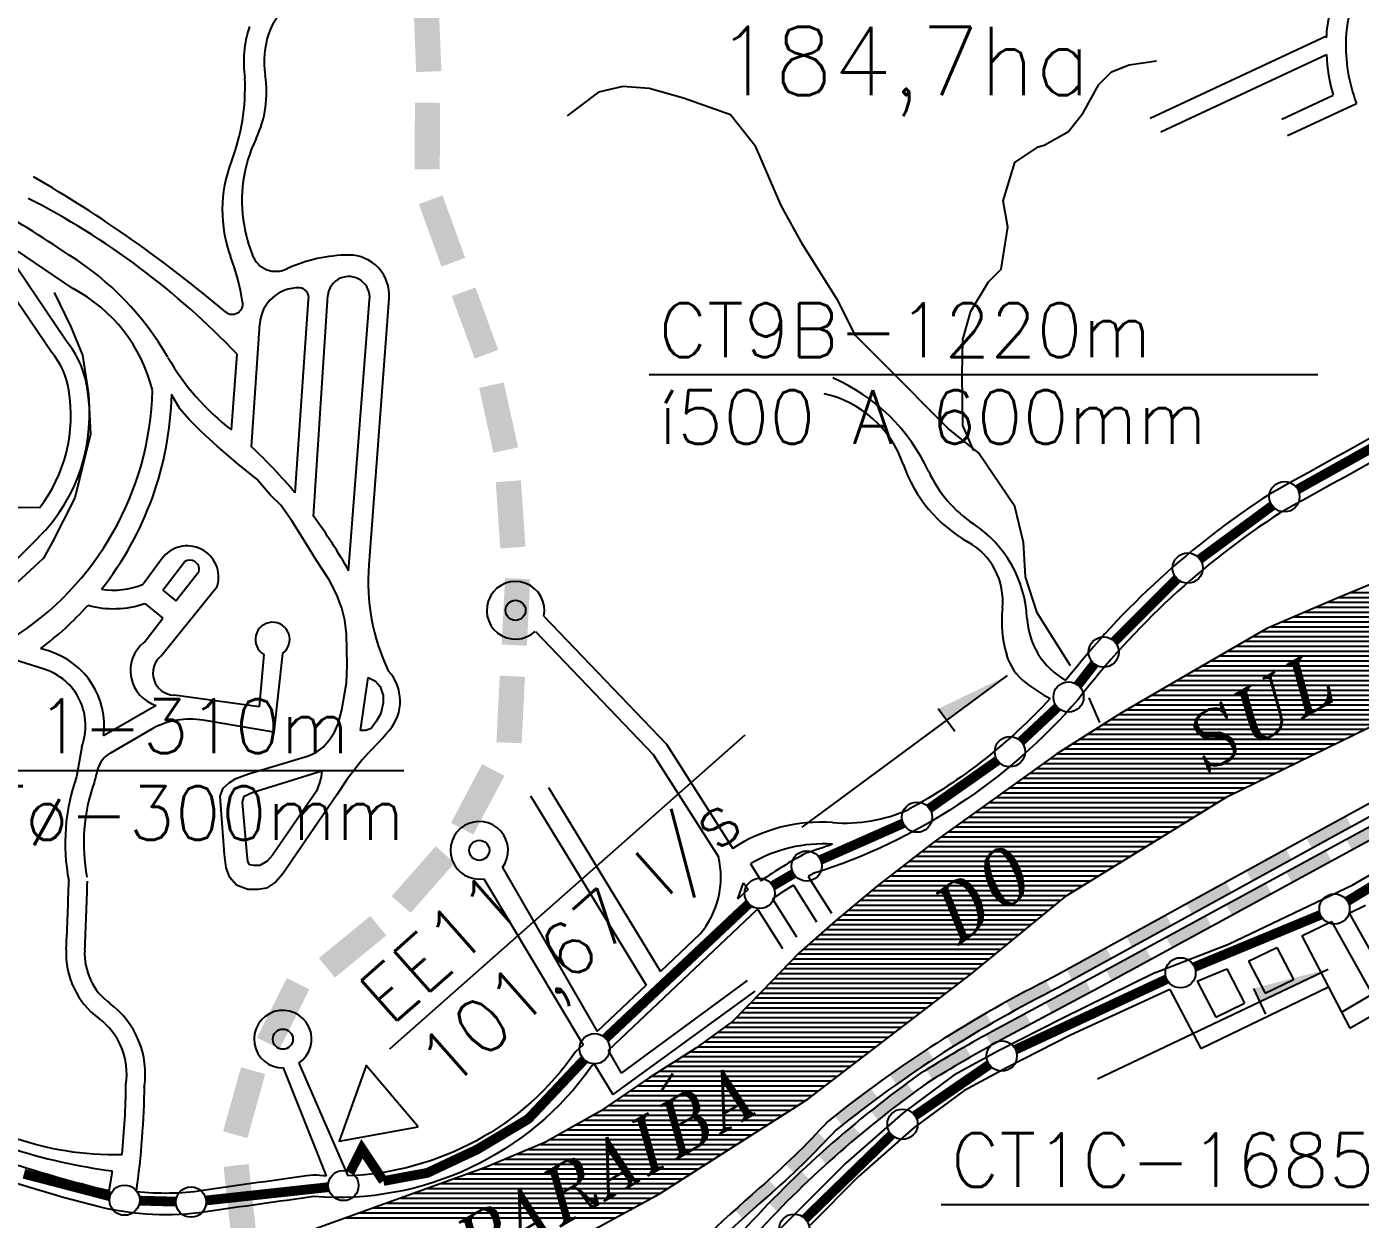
# Model space of a CAD drawing. Extents: x 578289 to 593263, y 7501070 to 7511782.
# Drawn here: x 586259 to 587624, y 7506383 to 7507604 of the extents above; entities that cross this region are included whole.
import ezdxf

# ---------------------------------------------------------------- set-up
doc = ezdxf.new("R2010")
doc.units = 0
doc.header["$LTSCALE"] = 170
doc.header["$MEASUREMENT"] = 0
doc.linetypes.add('HIDDEN', pattern=[0.375, 0.25, -0.125])
doc.layers.get('0').update_dxf_attribs({"linetype": 'CONTINUOUS'})
for name, color, linetype in [('ESTACAO', 5, 'CONTINUOUS'), ('HATCH', 4, 'CONTINUOUS'), ('L-FERREA', 6, 'CONTINUOUS'), ('LIMITE-BACIA', 3, 'CONTINUOUS'), ('LIMITE-PROJETO', 1, 'CONTINUOUS'), ('RIO', 4, 'CONTINUOUS'), ('RUA', 7, 'CONTINUOUS'), ('TEXTO', 5, 'CONTINUOUS'), ('TEXTO2', 5, 'CONTINUOUS')]:
    doc.layers.add(name, color=color, linetype=linetype)
doc.styles.add('GOTHICI', font='ITALICT8.SHX', dxfattribs={"height": 1.641651})
doc.styles.get("Standard").update_dxf_attribs({"font": 'ROMANSBR.SHX'})

# ---------------------------------------------------------------- blocks, each defined once
blk = doc.blocks.new('*X7')
at = {"color": 0}
for p, q in [((587590.1, 7507015), (587847.2, 7507015)), ((587601.8, 7507020), (587854.5, 7507020)), ((587614, 7507025), (587861.7, 7507025)), ((587566.9, 7507005), (587832.7, 7507005)), ((587578.5, 7507010), (587840, 7507010)), ((587532.1, 7506990), (587811, 7506990)), ((587543.7, 7506995), (587818.2, 7506995)), ((587555.3, 7507000), (587825.5, 7507000)), ((587505.3, 7506975), (587789.3, 7506975)), ((587513.8, 7506980), (587796.5, 7506980)), ((587522.4, 7506985), (587803.8, 7506985)), ((587479.5, 7506960), (587767.5, 7506960)), ((587488.1, 7506965), (587774.8, 7506965)), ((587496.7, 7506970), (587782, 7506970)), ((587462.3, 7506950), (587753, 7506950)), ((587470.9, 7506955), (587760.3, 7506955)), ((587436.5, 7506935), (587730.9, 7506935)), ((587445.1, 7506940), (587738.6, 7506940)), ((587453.7, 7506945), (587745.8, 7506945)), ((587410.8, 7506920), (587700.2, 7506920)), ((587419.3, 7506925), (587710.4, 7506925)), ((587427.9, 7506930), (587720.7, 7506930)), ((587393.6, 7506910), (587679.7, 7506910)), ((587402.2, 7506915), (587690, 7506915)), ((587368.7, 7506895), (587649, 7506895)), ((587376.7, 7506900), (587659.2, 7506900)), ((587385, 7506905), (587669.5, 7506905)), ((587344.9, 7506880), (587618.3, 7506880)), ((587352.8, 7506885), (587628.5, 7506885)), ((587360.8, 7506890), (587638.7, 7506890)), ((587321.1, 7506865), (587587.5, 7506865)), ((587329, 7506870), (587597.8, 7506870)), ((587337, 7506875), (587608, 7506875)), ((587306.2, 7506855), (587567.1, 7506855)), ((587313.2, 7506860), (587577.3, 7506860)), ((587285.4, 7506840), (587536.3, 7506840)), ((587292.4, 7506845), (587546.6, 7506845)), ((587299.3, 7506850), (587556.8, 7506850)), ((587264.6, 7506825), (587505.6, 7506825)), ((587271.6, 7506830), (587515.8, 7506830)), ((587278.5, 7506835), (587526.1, 7506835)), ((587243.8, 7506810), (587477.6, 7506810)), ((587250.8, 7506815), (587485.7, 7506815)), ((587257.7, 7506820), (587495.4, 7506820)), ((587229.8, 7506800), (587461.4, 7506800)), ((587236.8, 7506805), (587469.5, 7506805)), ((587208.8, 7506785), (587437, 7506785)), ((587215.8, 7506790), (587445.1, 7506790)), ((587222.8, 7506795), (587453.3, 7506795)), ((587187.8, 7506770), (587412.7, 7506770)), ((587194.8, 7506775), (587420.8, 7506775)), ((587201.8, 7506780), (587428.9, 7506780)), ((587174.8, 7506760), (587396.5, 7506760)), ((587181.3, 7506765), (587404.6, 7506765)), ((587155.5, 7506745), (587372.2, 7506745)), ((587161.9, 7506750), (587380.3, 7506750)), ((587168.4, 7506755), (587388.4, 7506755)), ((587136.1, 7506730), (587347.9, 7506730)), ((587142.6, 7506735), (587356, 7506735)), ((587149, 7506740), (587364.1, 7506740)), ((587117.6, 7506715), (587323.6, 7506715)), ((587123.6, 7506720), (587331.7, 7506720)), ((587129.6, 7506725), (587339.8, 7506725)), ((587105.6, 7506705), (587311.3, 7506705)), ((587111.6, 7506710), (587317.4, 7506710)), ((587087.6, 7506690), (587293, 7506690)), ((587093.6, 7506695), (587299.1, 7506695)), ((587099.6, 7506700), (587305.2, 7506700)), ((587070.6, 7506675), (587274.7, 7506675)), ((587076.3, 7506680), (587280.8, 7506680)), ((587081.9, 7506685), (587286.9, 7506685)), ((587053.6, 7506660), (587256.4, 7506660)), ((587059.3, 7506665), (587262.5, 7506665)), ((587064.9, 7506670), (587268.6, 7506670)), ((587043.3, 7506650), (587244.2, 7506650)), ((587048.1, 7506655), (587250.3, 7506655)), ((587028.8, 7506635), (587225.9, 7506635)), ((587033.7, 7506640), (587232, 7506640)), ((587038.5, 7506645), (587238.1, 7506645)), ((587014.4, 7506620), (587206.3, 7506620)), ((587019.2, 7506625), (587212.9, 7506625)), ((587024, 7506630), (587219.4, 7506630)), ((587004.7, 7506610), (587193.3, 7506610)), ((587009.5, 7506615), (587199.8, 7506615)), ((586990, 7506595), (587173.7, 7506595)), ((586994.9, 7506600), (587180.2, 7506600)), ((586999.8, 7506605), (587186.7, 7506605)), ((586973, 7506580), (587154.1, 7506580)), ((586979.9, 7506585), (587160.6, 7506585)), ((586985.1, 7506590), (587167.1, 7506590)), ((586952.5, 7506565), (587134.5, 7506565)), ((586959.3, 7506570), (587141, 7506570)), ((586966.2, 7506575), (587147.5, 7506575)), ((586938.1, 7506555), (587121.4, 7506555)), ((586945.6, 7506560), (587127.9, 7506560)), ((586914.5, 7506540), (587101.8, 7506540)), ((586922.4, 7506545), (587108.3, 7506545)), ((586930.2, 7506550), (587114.9, 7506550)), ((586891.3, 7506525), (587082.2, 7506525)), ((586898.8, 7506530), (587088.7, 7506530)), ((586906.6, 7506535), (587095.3, 7506535)), ((586869.4, 7506510), (587062.6, 7506510)), ((586876.7, 7506515), (587069.1, 7506515)), ((586884, 7506520), (587075.7, 7506520)), ((586854.8, 7506500), (587047.9, 7506500)), ((586862.1, 7506505), (587055.7, 7506505)), ((586830.2, 7506485), (587024.4, 7506485)), ((586839, 7506490), (587032.2, 7506490)), ((586847.5, 7506495), (587040, 7506495)), ((586803.6, 7506470), (587000.9, 7506470)), ((586812.4, 7506475), (587008.8, 7506475)), ((586821.3, 7506480), (587016.6, 7506480)), ((586772.7, 7506455), (586977.5, 7506455)), ((586784.7, 7506460), (586985.3, 7506460)), ((586794.7, 7506465), (586993.1, 7506465)), ((586748.8, 7506445), (586961.9, 7506445)), ((586760.7, 7506450), (586969.7, 7506450)), ((586710.6, 7506430), (586938.4, 7506430)), ((586724.5, 7506435), (586946.2, 7506435)), ((586736.8, 7506440), (586954, 7506440)), ((586669, 7506415), (586914.9, 7506415)), ((586682.9, 7506420), (586922.8, 7506420)), ((586696.8, 7506425), (586930.6, 7506425)), ((586641.3, 7506405), (586898, 7506405)), ((586655.2, 7506410), (586907.1, 7506410)), ((586599.7, 7506390), (586870.5, 7506390)), ((586613.6, 7506395), (586879.7, 7506395)), ((586627.4, 7506400), (586888.9, 7506400)), ((586585.8, 7506385), (586861.3, 7506385))]:
    blk.add_line(p, q, dxfattribs=at)
blk = doc.blocks.new('C')
at = {"layer": 'LIMITE-BACIA'}
blk.add_solid([(-33.9, -12.9), (-34, 12.9), (34.2, -12.6), (34, 13.2)], dxfattribs=at)
blk = doc.blocks.new('E')
at = {"layer": 'L-FERREA'}
blk.add_solid([(-22.9, -6), (-22.9, 6), (23.4, -6), (23.4, 6)], dxfattribs=at)

msp = doc.modelspace()

# ---------------------------------------------------------------- linework, layer by layer
at = {"layer": 'ESTACAO'}
for p, q in [((587052.5, 7506784.9), (587262.6, 7506940)), ((587208.8, 7506882.6), (587191.7, 7506906)), ((587354.8, 7506527.3), (587590.6, 7506639.6)), ((587526.9, 7506593.5), (587514.5, 7506619.7))]:
    msp.add_line(p, q, dxfattribs=at)
at = {"layer": 'ESTACAO', "const_width": 10}
for points in [[(587559.6, 7507130.6), (587795.4, 7507262.4)], [(587459.5, 7507059.2), (587533.5, 7507113.8)], [(587372, 7506975), (587436, 7507039)], [(587334.6, 7506930.2), (587351.4, 7506951.8)], [(587276.4, 7506872.6), (587313.6, 7506907.4)], [(587182.7, 7506804), (587252.3, 7506853)], [(587071.2, 7506751.3), (587155.8, 7506788.7)], [(587610.5, 7506709.1), (587723.6, 7506777.6)], [(587022.4, 7506724.8), (587043.6, 7506737.2)], [(586851.3, 7506568.7), (586997.7, 7506706.3)], [(587454, 7506641.7), (587582.8, 7506695)], [(587270.8, 7506557.1), (587425.5, 7506629.2)], [(587167.9, 7506489.5), (587243.9, 7506541.7)], [(587055.5, 7506384), (587143.9, 7506469.9)], [(586590, 7506431.9), (586601.9, 7506455.6), (586623.9, 7506422.6)], [(586256, 7506430), (586344, 7506407)], [(586442.5, 7506402.7), (586567.5, 7506416.3)], [(586374.5, 7506402.5), (586411.5, 7506401.5)]]:
    msp.add_lwpolyline(points, dxfattribs=at)
at = {"layer": 'ESTACAO', "linetype": 'HIDDEN', "const_width": 10}
msp.add_lwpolyline([(586623.9, 7506422.6), (586669, 7506431), (586720, 7506455), (586772, 7506486), (586829.3, 7506546.7)], dxfattribs=at)
at = {"layer": 'ESTACAO'}
msp.add_lwpolyline([(586659.4, 7506478.2), (586606.1, 7506540.9), (586578.5, 7506463.3)], close=True, dxfattribs=at)
for centre in [(587546, 7507123), (587447, 7507050), (587361, 7506964), (587325, 7506918), (587265, 7506862), (587170, 7506795), (587057, 7506745), (587009, 7506717), (587597.2, 7506701), (587439.6, 7506635.7), (586840, 7506558), (587256.7, 7506550.6), (587155.1, 7506480.7), (586583, 7506418), (586359, 7506403), (586427, 7506401), (587044.3, 7506373.2)]:
    msp.add_circle(centre, 15.5, dxfattribs=at)
for points in [[(587191.7, 7506906), (587200.3, 7506894.3), (587262.6, 7506940)], [(587514.5, 7506619.7), (587520.7, 7506606.6), (587590.6, 7506639.6)]]:
    msp.add_solid(points, dxfattribs=at)
at = {"layer": 'L-FERREA'}
for points in [[(587945.8, 7506955), (587350.3, 7506631.1), (587252, 7506578.3, 0.016923), (587173.2, 7506532.5, 0.054479), (586991.8, 7506371.4, -0.033655), (586830, 7506215.2, -0.103845), (586558.5, 7506016.2, -0.137415), (586284.7, 7505965.8, -0.11942), (586052.4, 7506032.3, -0.022735), (585969.1, 7506084.8), (585888.7, 7506142.3), (585753, 7506227.5, 0.00194), (585595.3, 7506343.1), (585517.7, 7506400.8, 0.11016), (585228.9, 7506523.4, -0.009082), (585112.2, 7506547.1, -0.118352), (584874.7, 7506663, -0.062192), (584844.9, 7506694.6), (584730.6, 7506805.2), (584544.8, 7506979.9), (584497.8, 7507027), (584381.9, 7507136), (583863, 7507621.9)], [(587951.4, 7506944.4), (587356, 7506620.5), (587257.6, 7506567.7, 0.016859), (587179.8, 7506522.5, 0.054401), (587000.7, 7506363.4, -0.033531), (586838.4, 7506206.6, -0.103537), (586563.6, 7506005.3, -0.137185), (586283.9, 7505953.8, -0.119275), (586046.4, 7506021.9, -0.022754), (585962.2, 7506075), (585882, 7506132.3), (585746.3, 7506217.6, 0.001946), (585588.2, 7506333.5), (585510.7, 7506391.1, 0.110121), (585226.7, 7506511.6, -0.009082), (585109.6, 7506535.4, -0.118352), (584867.1, 7506653.7, -0.060808), (584835.8, 7506686.7), (584722.3, 7506796.5), (584536.5, 7506971.3), (584489.5, 7507018.4), (584373.7, 7507127.3)], [(587991, 7507004.9), (587584.2, 7506782.3), (587310, 7506631.5, 0.054714), (587078.6, 7506483.4, -0.027923), (587008.8, 7506415.5, 0.026261), (586894.2, 7506304.7, -0.0432), (586721.9, 7506149, -0.141509), (586404.7, 7506027, -0.159905), (586251.9, 7506062.9, 0.09356)], [(587996.7, 7506994.4), (587589.9, 7506771.8), (587315.5, 7506620.9, 0.054586), (587086.8, 7506474.6, -0.027667), (587016.7, 7506406.4, 0.026261), (586903, 7506296.5, -0.0432), (586729.2, 7506139.5, -0.141509), (586405.8, 7506015, -0.159905), (586245.7, 7506052.7, 0.093306)]]:
    msp.add_lwpolyline(points, format="xyb", dxfattribs=at)
at = {"layer": 'RIO'}
for points in [[(587228, 7507170), (587217, 7507196), (587216, 7507248), (587217, 7507284), (587225, 7507313), (587243, 7507343), (587256, 7507356), (587263, 7507399), (587258, 7507426), (587270, 7507465), (587294, 7507481), (587300, 7507483), (587325, 7507497), (587340, 7507516), (587356, 7507545), (587369, 7507558), (587387, 7507565), (587415, 7507569)], [(587327, 7506950), (587293, 7507004), (587281, 7507041), (587279, 7507076), (587270, 7507113), (587233, 7507168), (587202, 7507193), (587137, 7507258), (587107, 7507288), (587089, 7507324), (587053, 7507381), (587031, 7507421), (587005, 7507481), (586979, 7507514), (586931, 7507531), (586896, 7507541), (586869, 7507543), (586844, 7507537), (586812, 7507513)], [(586287, 7507332), (586304, 7507297), (586316, 7507268), (586322, 7507228), (586324, 7507187), (586317, 7507158), (586308, 7507122), (586285, 7507076), (586276, 7507060), (586216, 7507005)], [(587673.6, 7507049.5), (587601.5, 7507019.9), (587527.9, 7506988.2), (587448.6, 7506942), (587379.3, 7506901.7), (587312.9, 7506859.9), (587248, 7506813), (587187.4, 7506769.7), (587129.7, 7506725.1), (587086.4, 7506689), (587048.9, 7506655.8), (587011.4, 7506616.9), (586981.1, 7506585.9), (586943.6, 7506558.5), (586896, 7506528.2), (586845.5, 7506493.6), (586789.2, 7506461.9), (586727.2, 7506436), (586542, 7506369.2), (586482.6, 7506355.1), (586408.3, 7506342.8), (586339.8, 7506342.8), (586278.7, 7506345.5), (586203.7, 7506354.1)], [(586749.3, 7506324), (586906.5, 7506409.6), (587058.1, 7506506.5), (587224.7, 7506634.1), (587323.2, 7506714.7), (587487.7, 7506816.2), (587732.2, 7506935.6)], [(587357, 7506892), (587346, 7506917)]]:
    msp.add_lwpolyline(points, dxfattribs=at)
at = {"layer": 'RUA', "linetype": 'CONTINUOUS'}
for p, q in [((587408.6, 7507510.4), (587588.9, 7507594.7)), ((587419.5, 7507496.6), (587589, 7507575.8)), ((587543.3, 7507509.4), (587595.8, 7507534)), ((587549.2, 7507492.6), (587619.6, 7507525.5)), ((586284.1, 7507271.1), (586179.7, 7507424.6)), ((586299.3, 7507282.5), (586195.4, 7507435.3)), ((586306.2, 7507336), (586225.8, 7507390.6)), ((586552.5, 7507102.8), (586566.9, 7507329.1)), ((586533.6, 7507126.9), (586547.1, 7507324.8)), ((586588.3, 7507047.2), (586609.7, 7507324.5)), ((586629.6, 7507326), (586609, 7507053.3)), ((586489, 7507174), (586497.4, 7507300)), ((586468.3, 7507191.6), (586474.2, 7507268.8)), ((586415.6, 7507212.9), (586407.1, 7507227.5)), ((586424.7, 7507202.3), (586415.6, 7507212.9)), ((586437.7, 7507189.3), (586424.7, 7507202.3)), ((586453.8, 7507174.7), (586437.7, 7507189.3)), ((586475.2, 7507156.4), (586453.8, 7507174.7)), ((586494.3, 7507141.1), (586475.2, 7507156.4)), ((586508.1, 7507125.1), (586494.3, 7507141.1)), ((586518.8, 7507114.4), (586508.1, 7507125.1)), ((586272.1, 7507111.5), (586095.7, 7507112.8)), ((586530.2, 7507098.3), (586518.8, 7507114.4)), ((586539.4, 7507083.8), (586530.2, 7507098.3)), ((586555.5, 7507057.8), (586539.4, 7507083.8)), ((586184.6, 7506995.8), (586271.1, 7507081.5)), ((586397.2, 7507059.4), (586378.1, 7507033.4)), ((586398.2, 7507027.5), (586420.4, 7507056.3)), ((586568.5, 7507038), (586555.5, 7507057.8)), ((586411.6, 7507016.4), (586435.2, 7507046.9)), ((586396.4, 7506960.1), (586453.8, 7507031.1)), ((586576.1, 7507022.7), (586568.5, 7507038)), ((586398.2, 7507027.5), (586411.6, 7507016.4)), ((586581.5, 7507008.9), (586576.1, 7507022.7)), ((586073.6, 7507011), (586276.6, 7506946.7)), ((586379.9, 7507013.8), (586398.1, 7506998.8)), ((586584.5, 7506996.7), (586581.5, 7507008.9)), ((586378.9, 7506973.8), (586398.1, 7506998.8)), ((586586, 7506982.2), (586584.5, 7506996.7)), ((586788, 7507000.6), (586913.7, 7506869.6)), ((586586.8, 7506950.9), (586586, 7506982.2)), ((586779.4, 7506985.2), (586900.1, 7506859.3)), ((586282.3, 7506964.8), (586273.1, 7506967.7)), ((586501.5, 7506961.6), (586496.6, 7506908.1)), ((586520.7, 7506962.5), (586511.9, 7506882.1)), ((586586, 7506932.5), (586586.8, 7506950.9)), ((586600.6, 7506883.6), (586608.2, 7506937.9)), ((586608.2, 7506937.9), (586615.9, 7506934.1)), ((586615.9, 7506934.1), (586620.5, 7506928.7)), ((586496.6, 7506908.1), (586409.6, 7506919.8)), ((586581.5, 7506905), (586586, 7506932.5)), ((586620.5, 7506928.7), (586623.5, 7506919.6)), ((586623.5, 7506919.6), (586623.5, 7506911.9)), ((586337.5, 7506878.5), (586391.2, 7506909.5)), ((586623.5, 7506911.9), (586621.2, 7506901.2)), ((586511.9, 7506882.1), (586439.3, 7506894.3)), ((586577.6, 7506890.5), (586581.5, 7506905)), ((586616.6, 7506892.8), (586611.3, 7506885.9)), ((586621.2, 7506901.2), (586616.6, 7506892.8)), ((586388, 7506885.9), (586344.5, 7506860.7)), ((586568.5, 7506873.7), (586573.8, 7506882.1)), ((586573.8, 7506882.1), (586577.6, 7506890.5)), ((586605.9, 7506883.6), (586600.6, 7506883.6)), ((586611.3, 7506885.9), (586605.9, 7506883.6)), ((586315.2, 7506867), (586309.9, 7506836.4)), ((586555.5, 7506861.5), (586562.3, 7506866.8)), ((586562.3, 7506866.8), (586568.5, 7506873.7)), ((586913.7, 7506869.6), (586981.4, 7506763.1)), ((586485.9, 7506839.3), (586547.1, 7506857.7)), ((586547.1, 7506857.7), (586555.5, 7506861.5)), ((586602.1, 7506853.8), (586586.8, 7506834)), ((586900.1, 7506859.3), (586966.7, 7506754.5)), ((586472.9, 7506834.7), (586485.9, 7506839.3)), ((586489.7, 7506820.2), (586560.8, 7506842.4)), ((586560.8, 7506842.4), (586560.1, 7506836.3)), ((586456.8, 7506816.4), (586459.9, 7506824.8)), ((586459.9, 7506824.8), (586466, 7506830.2)), ((586466, 7506830.2), (586472.9, 7506834.7)), ((586558.5, 7506830.2), (586555.5, 7506821.8)), ((586560.1, 7506836.3), (586558.5, 7506830.2)), ((586586.8, 7506834), (586576.1, 7506817.9)), ((586793, 7506825.5), (586907.4, 7506636.9)), ((586461.4, 7506756.8), (586456.8, 7506816.4)), ((586479.8, 7506810.3), (586481.3, 7506816.4)), ((586484.4, 7506756.1), (586479.8, 7506810.3)), ((586481.3, 7506816.4), (586489.7, 7506820.2)), ((586555.5, 7506821.8), (586510.4, 7506756.1)), ((586576.1, 7506817.9), (586521.1, 7506737)), ((586774.4, 7506816.7), (586892.8, 7506623.1)), ((586463, 7506743.1), (586461.4, 7506756.8)), ((586485.1, 7506749.9), (586484.4, 7506756.1)), ((586510.4, 7506756.1), (586505, 7506749.9)), ((586466.8, 7506733.1), (586463, 7506743.1)), ((586486.7, 7506746.1), (586485.1, 7506749.9)), ((586491.2, 7506745.4), (586486.7, 7506746.1)), ((586497.4, 7506745.4), (586491.2, 7506745.4)), ((586505, 7506749.9), (586497.4, 7506745.4)), ((586745.6, 7506743.4), (586842.7, 7506575.7)), ((586999.4, 7506747.2), (587010.3, 7506730)), ((586473.7, 7506725.5), (586466.8, 7506733.1)), ((586513.4, 7506728.5), (586504.2, 7506722.4)), ((586521.1, 7506737), (586513.4, 7506728.5)), ((586726.6, 7506731.9), (586828.2, 7506562)), ((587058.6, 7506734.4), (587082.5, 7506696.7)), ((586485.1, 7506720.9), (586473.7, 7506725.5)), ((586495.8, 7506720.9), (586485.1, 7506720.9)), ((586504.2, 7506722.4), (586495.8, 7506720.9)), ((586986.6, 7506711.4), (586992.4, 7506727.8)), ((586986.6, 7506711.4), (586997.1, 7506720.9)), ((586992.4, 7506727.8), (586997.1, 7506720.9)), ((587043.5, 7506725.4), (587067.2, 7506687.9)), ((587006.9, 7506700.6), (587032.3, 7506660.6)), ((587021.9, 7506711.4), (587046.5, 7506672.6)), ((587612.2, 7506696.8), (587628.9, 7506704.8)), ((587563.9, 7506673.7), (587594.2, 7506688.2)), ((587594.2, 7506688.2), (587635.9, 7506613.7)), ((587612.2, 7506696.8), (587653.2, 7506623.6)), ((587563.9, 7506673.7), (587613, 7506579.1)), ((587413.9, 7506635.9), (587488.6, 7506665)), ((587509.3, 7506647.7), (587538.3, 7506661.5)), ((587538.3, 7506661.5), (587555.3, 7506628.8)), ((587509.3, 7506647.7), (587526.4, 7506614.8)), ((587456.5, 7506627.3), (587487, 7506639.7)), ((587487, 7506639.7), (587505.2, 7506604.6)), ((586996.2, 7506627.9), (586867.3, 7506533.1)), ((587428.8, 7506618.8), (587327, 7506571.9)), ((587428.8, 7506618.8), (587460.4, 7506558.1)), ((587456.5, 7506627.3), (587475.7, 7506590.3)), ((587460.4, 7506558.1), (587591, 7506621.4)), ((587526.4, 7506614.8), (587555.3, 7506628.8)), ((587003.9, 7506617), (586858.6, 7506511)), ((587604.4, 7506595.6), (587635.9, 7506613.7)), ((587475.7, 7506590.3), (587505.2, 7506604.6)), ((587613, 7506579.1), (587645, 7506597.4)), ((587327, 7506571.9), (587262.3, 7506538.9)), ((586854, 7506556.1), (586867.3, 7506533.1)), ((586565.8, 7506427.9), (586521.5, 7506538.3)), ((586537.3, 7506543.2), (586587.5, 7506427.9)), ((586839.7, 7506542.6), (586858.6, 7506511)), ((587262.3, 7506538.9), (587218, 7506514.8)), ((587218, 7506514.8), (587167.2, 7506477.4)), ((587167.2, 7506477.4), (587110.2, 7506427.1)), ((586343.2, 7506412.6), (586346.7, 7506432.8)), ((587110.2, 7506427.1), (587060.5, 7506377.5))]:
    msp.add_line(p, q, dxfattribs=at)
for points in [[(588137.1, 7507565.1, -0.163464), (587966.5, 7507346.8, -0.004847), (587541.6, 7507106.5, 0.0859), (587335, 7506915.6, -0.139176), (587064.7, 7506737.7, 0.003507), (587058.6, 7506734.4)], [(588101.6, 7507536.1, -0.138804), (587955, 7507365.5, -0.004848), (587530.3, 7507125.4, 0.083833), (587322.3, 7506935.1, -0.08909)], [(587306.2, 7506916.4, -0.081298), (587161.1, 7506802.7, 0.025981)], [(587083.5, 7506767.4, -0.01268), (587056.1, 7506758.1, 0.025981), (587010.3, 7506730)], [(587043.5, 7506725.4, 0.012985), (587021.9, 7506711.4)], [(587006.9, 7506700.6, 0.000447), (587006.2, 7506700.1), (586854, 7506556.1, -0.263687)], [(586947.8, 7506675.1), (586907.4, 7506636.9, -0.267672)], [(586892.8, 7506623.1), (586842.7, 7506575.7, -0.267672)], [(586828.2, 7506562), (586820.6, 7506554.8, -0.23599), (586587.5, 7506427.9, 0.003249)], [(586839.7, 7506542.6), (586837.3, 7506540.4, -0.263687), (586552.7, 7506406.6, 0.003182), (586442.3, 7506391, -0.097343), (586333.1, 7506396.2, -0.059283), (586049.1, 7506503.1)], [(586343.2, 7506412.6, -0.009915), (586333.1, 7506414.9, -0.040438), (586139.7, 7506479.5)], [(586565.8, 7506427.9, -0.011565), (586552.1, 7506428.7, 0.003249), (586439.1, 7506412.8, -0.065387), (586371, 7506411.7, -0.09043)]]:
    msp.add_lwpolyline(points, format="xyb", dxfattribs=at)
for points in [[(587488.6, 7506665), (587615.9, 7506725.8), (587751.5, 7506804.6)], [(587413.9, 7506635.9), (587318.5, 7506588.9), (587253.5, 7506555.8), (587207.8, 7506530.9), (587155.3, 7506492.2), (587097.2, 7506441), (587043.2, 7506387.1), (586967.1, 7506311.1)]]:
    msp.add_lwpolyline(points, dxfattribs=at)
for centre in [(586759.1, 7507006.7), (586722, 7506761.1), (586521, 7506567.8)]:
    msp.add_circle(centre, 10.3, dxfattribs=at)
for centre, radius, start, end in [((587718.3, 7507588), 109.6, 85.9555, 177.981), ((587718.3, 7507588), 129.6, 154.952, 177.981), ((586555, 7507581.6), 51, 96.9532, 161.748), ((586596.1, 7507568.1), 115.2, 161.748, 188.3059), ((586596.1, 7507568.1), 94.2, 161.748, 188.3059), ((587781.1, 7507585.8), 172.4, 177.981, 200.4665), ((587781.1, 7507585.8), 192.4, 182.9782, 195.617), ((586273.6, 7507541), 208.7, 338.8799, 2.8479), ((586394.9, 7507536.8), 109.4, 334.3939, 9.2814), ((586625.9, 7507426.1), 146.8, 154.3939, 189.8891), ((586596.5, 7507416.3), 137.5, 158.8799, 200.2173), ((585595, 7506288.9), 1341.3, 49.723, 60.0003), ((585901.6, 7506724.8), 789.8, 43.5332, 62.9826), ((585395.9, 7506014.3), 1631.1, 56.2382, 59.7853), ((586644.3, 7507429.3), 165.4, 189.8891, 200.8829), ((586144.3, 7507117), 298.6, 29.8645, 58.0439), ((586513.8, 7507379.5), 25.8, 200.8829, 297.231), ((586589.9, 7507213.4), 157, 90.5775, 114.168), ((586588.8, 7507329.3), 41, 355.3698, 90.5775), ((586232.1, 7507282.1), 250.9, 9.196, 20.2173), ((586588.4, 7507326.9), 21.5, 353.6736, 174.1035), ((586230.8, 7507193.3), 161.4, 13.8448, 62.1387), ((586536.6, 7507297.5), 39.3, 88.0757, 176.2181), ((586537.6, 7507326.9), 9.81, 347.4608, 88.0757), ((586469.2, 7507320.5), 10.8, 229.723, 9.196), ((586221.3, 7507218.7), 100.8, 9.3697, 39.268), ((586221.3, 7507218.7), 81.8, 9.3697, 39.8228), ((586619.9, 7507390), 249.7, 209.8645, 232.6287), ((586147.1, 7507206.5), 176, 314.7673, 9.3697), ((587007, 7507067.9), 192.7, 24.7662, 66.5594), ((586078, 7507239.4), 309.6, 302.1551, 358.603), ((586147.1, 7507206.5), 157, 322.7608, 9.3697), ((586072.7, 7507235.6), 334.6, 321.7047, 358.603), ((587050.6, 7507119.8), 111.3, 19.1665, 77.4124), ((586136.4, 7506795.3), 517.4, 39.8498, 47.0422), ((587294.3, 7507204.5), 146.7, 199.1665, 240.6364), ((587299.1, 7507202.7), 129, 204.7662, 236.4741), ((586136.4, 7506795.3), 517.4, 29.1261, 36.4604), ((587160.3, 7506993.2), 122.3, 2.7676, 56.4741), ((586423.2, 7507040.7), 32, 342.4857, 144.4147), ((587188.4, 7507016.2), 69.3, 353.9938, 60.6364), ((586425.9, 7507048.7), 9.41, 349.5648, 125.7479), ((586825.5, 7507036.9), 217.2, 175.6721, 205.0931), ((586347.5, 7507107.4), 80, 261.1705, 292.4492), ((586759.1, 7507006.7), 29.5, 348.1348, 313.288), ((586072.7, 7507235.6), 334.6, 306.8075, 318.0225), ((586347.5, 7507107.4), 99, 254.6928, 289.1043), ((587380.8, 7506995.9), 124.1, 173.9938, 196.4019), ((586510.4, 7506976.9), 17.6, 305.7314, 239.9716), ((587359.7, 7507002.8), 77.3, 182.7676, 241.0528), ((586402.1, 7506944.9), 37.1, 128.8901, 252.7728), ((586258.2, 7506888.6), 79.9, 352.7027, 72.426), ((586410.7, 7506942.4), 22.7, 128.9359, 267.1687), ((587314.4, 7506976.4), 55, 196.4019, 233.0241), ((586258.2, 7506888.6), 60.9, 339.196, 72.426), ((586595.3, 7506913.8), 45.7, 318.7361, 42.6971), ((587408.6, 7507101.4), 211.5, 233.0241, 241.0485), ((586425.9, 7506815.2), 80.2, 80.4461, 118.1888), ((586033, 7507407.1), 793.7, 315.8075, 318.7361), ((586358.5, 7506836.4), 28.1, 120.0521, 164.5225), ((587005.3, 7506657.3), 699.2, 164.5225, 165.6958), ((586502.3, 7506768.5), 204.1, 160.5668, 190.8492), ((586502.3, 7506768.5), 185.1, 160.5668, 190.8492), ((587095.5, 7506952.7), 163.7, 265.8343, 293.6161), ((586722, 7506761.1), 29.5, 323.1918, 278.9214), ((587071.6, 7506624.8), 165.1, 85.8343, 123.1204), ((587073.8, 7506622.6), 145.1, 86.1802, 120.843), ((586879.3, 7506733.4), 89.9, 319.6123, 13.6035), ((582826.2, 7506826.1), 3477.1, 357.2567, 358.4183), ((582826.2, 7506826.1), 3496.1, 357.2567, 358.4183), ((586382, 7506655.7), 82.9, 177.2567, 233.279), ((586382, 7506655.7), 63.9, 177.2567, 233.279), ((586289.8, 7506532), 90.4, 351.5081, 53.279), ((586521, 7506567.8), 29.5, 303.54, 271.0525), ((586289.8, 7506532), 71.4, 351.5081, 53.279), ((586426.7, 7505502.5), 1049.2, 349.8836, 349.8836), ((586347.9, 7506757.9), 308.2, 228.4263, 271.596), ((585520.4, 7506531.9), 840.1, 354.3916, 359.2865), ((585520.4, 7506531.9), 859.1, 351.9582, 359.2865), ((586422.1, 7507010.3), 582.3, 241.3755, 262.5572)]:
    msp.add_arc(centre, radius, start, end, dxfattribs=at)
at = {"layer": 'TEXTO'}
for p, q in [((586895.7, 7507248), (587580, 7507248)), ((586630.4, 7506557.8), (586994.1, 7506879.4)), ((586117.5, 7506842.7), (586644.9, 7506842.7)), ((587194.8, 7506398.5), (587767.3, 7506398.5))]:
    msp.add_line(p, q, dxfattribs=at)

# ---------------------------------------------------------------- block references
at = {"layer": 'HATCH'}
msp.add_blockref('*X7', (0, 0), dxfattribs=at)
at = {"layer": 'L-FERREA'}
for p, rotation in [((587591.7, 7506779.6), 208.6850709778748), ((587632.8, 7506777.9), 208.5453217239004), ((587530.4, 7506745.9), 208.8095305860474), ((587571.3, 7506744.5), 208.5453217239004), ((587469.1, 7506712.2), 208.8095305860474), ((587509.9, 7506711), 208.5453217239004), ((587407.7, 7506678.4), 208.8095305860474), ((587448.4, 7506677.6), 208.5453217239004), ((587346.4, 7506644.7), 208.8095305860474), ((587386.9, 7506644.1), 208.5453217239004), ((587284.6, 7506611.8), 207.792128009793), ((587325.3, 7506610.8), 208.2215471667072), ((587223.6, 7506577.5), 210.9924557927443), ((587263.6, 7506577.7), 208.2215471667072), ((587164.6, 7506539.8), 214.1927835756956), ((587202.6, 7506543.5), 210.7857921806199), ((587107.9, 7506498.8), 217.3931113586469), ((587144.8, 7506504.1), 217.4166034785164), ((587056.4, 7506451.7), 224.9259703344829), ((587090.6, 7506459.9), 221.0280645903223), ((587039.2, 7506412.3), 224.6395257021283), ((587005, 7506404.2), 221.423368030499)]:
    msp.add_blockref('E', p, dxfattribs=dict(at, rotation=rotation))
at = {"layer": 'LIMITE-PROJETO'}
for p, rotation in [((586668.8, 7507592.2), 272.1187537931015), ((586668.7, 7507492.3), 269.3766292123392), ((586683.7, 7507395), 289.736275205733), ((586717.5, 7507300.8), 289.736275205733), ((586741.6, 7507204), 282.1584182000514), ((586753.9, 7507105), 273.6593984423105), ((586759.4, 7507005.2), 266.9006366754334), ((586754, 7506905.3), 266.9006366754334), ((586720.3, 7506813.4), 241.8018903775618), ((586664.5, 7506731.3), 228.3701048383676), ((586592.3, 7506662.5), 219.0900100469769), ((586521.2, 7506594.2), 243.2180031757024), ((586481.3, 7506502.9), 254.1670323167535), ((586476.7, 7506404.8), 276.0603191523908)]:
    msp.add_blockref('C', p, dxfattribs=dict(at, rotation=rotation))

# ---------------------------------------------------------------- texts
at = {"layer": 'RIO', "style": 'GOTHICI'}
for s, height, rotation, p in [('SUL', 55, 29.7284, (587465.3, 7506839.8)), ('DO', 55, 36.5547, (587211.3, 7506664)), ('PARAIBA', 55, 30.1052, (586716.9, 7506325.2)), ('-', 27.5, 56.655, (586915.6, 7506504.5))]:
    msp.add_text(s, height=height, rotation=rotation, dxfattribs=at).set_placement(p)
at = {"layer": 'TEXTO'}
for s, p in [('CT9B-1220m', (586905.6, 7507266)), ('%%237500 A 600mm', (586905.6, 7507177)), ('ER11-310m', (586127.5, 7506860.7)), ('F%%248F%%248-300mm', (586127.5, 7506771.7)), ('CT1C-1685m', (587204.8, 7506416.5))]:
    msp.add_text(s, height=55, dxfattribs=at).set_placement(p)
for s, p in [('101,67 l/s', (586689.8, 7506514.1)), ('EE11', (586631, 7506580.5))]:
    msp.add_text(s, height=55, rotation=41.4875, dxfattribs=at).set_placement(p)
at = {"layer": 'TEXTO2'}
msp.add_text('184,7ha', height=70, dxfattribs=at).set_placement((586963.9, 7507534))

doc.saveas('drawing.dxf')
